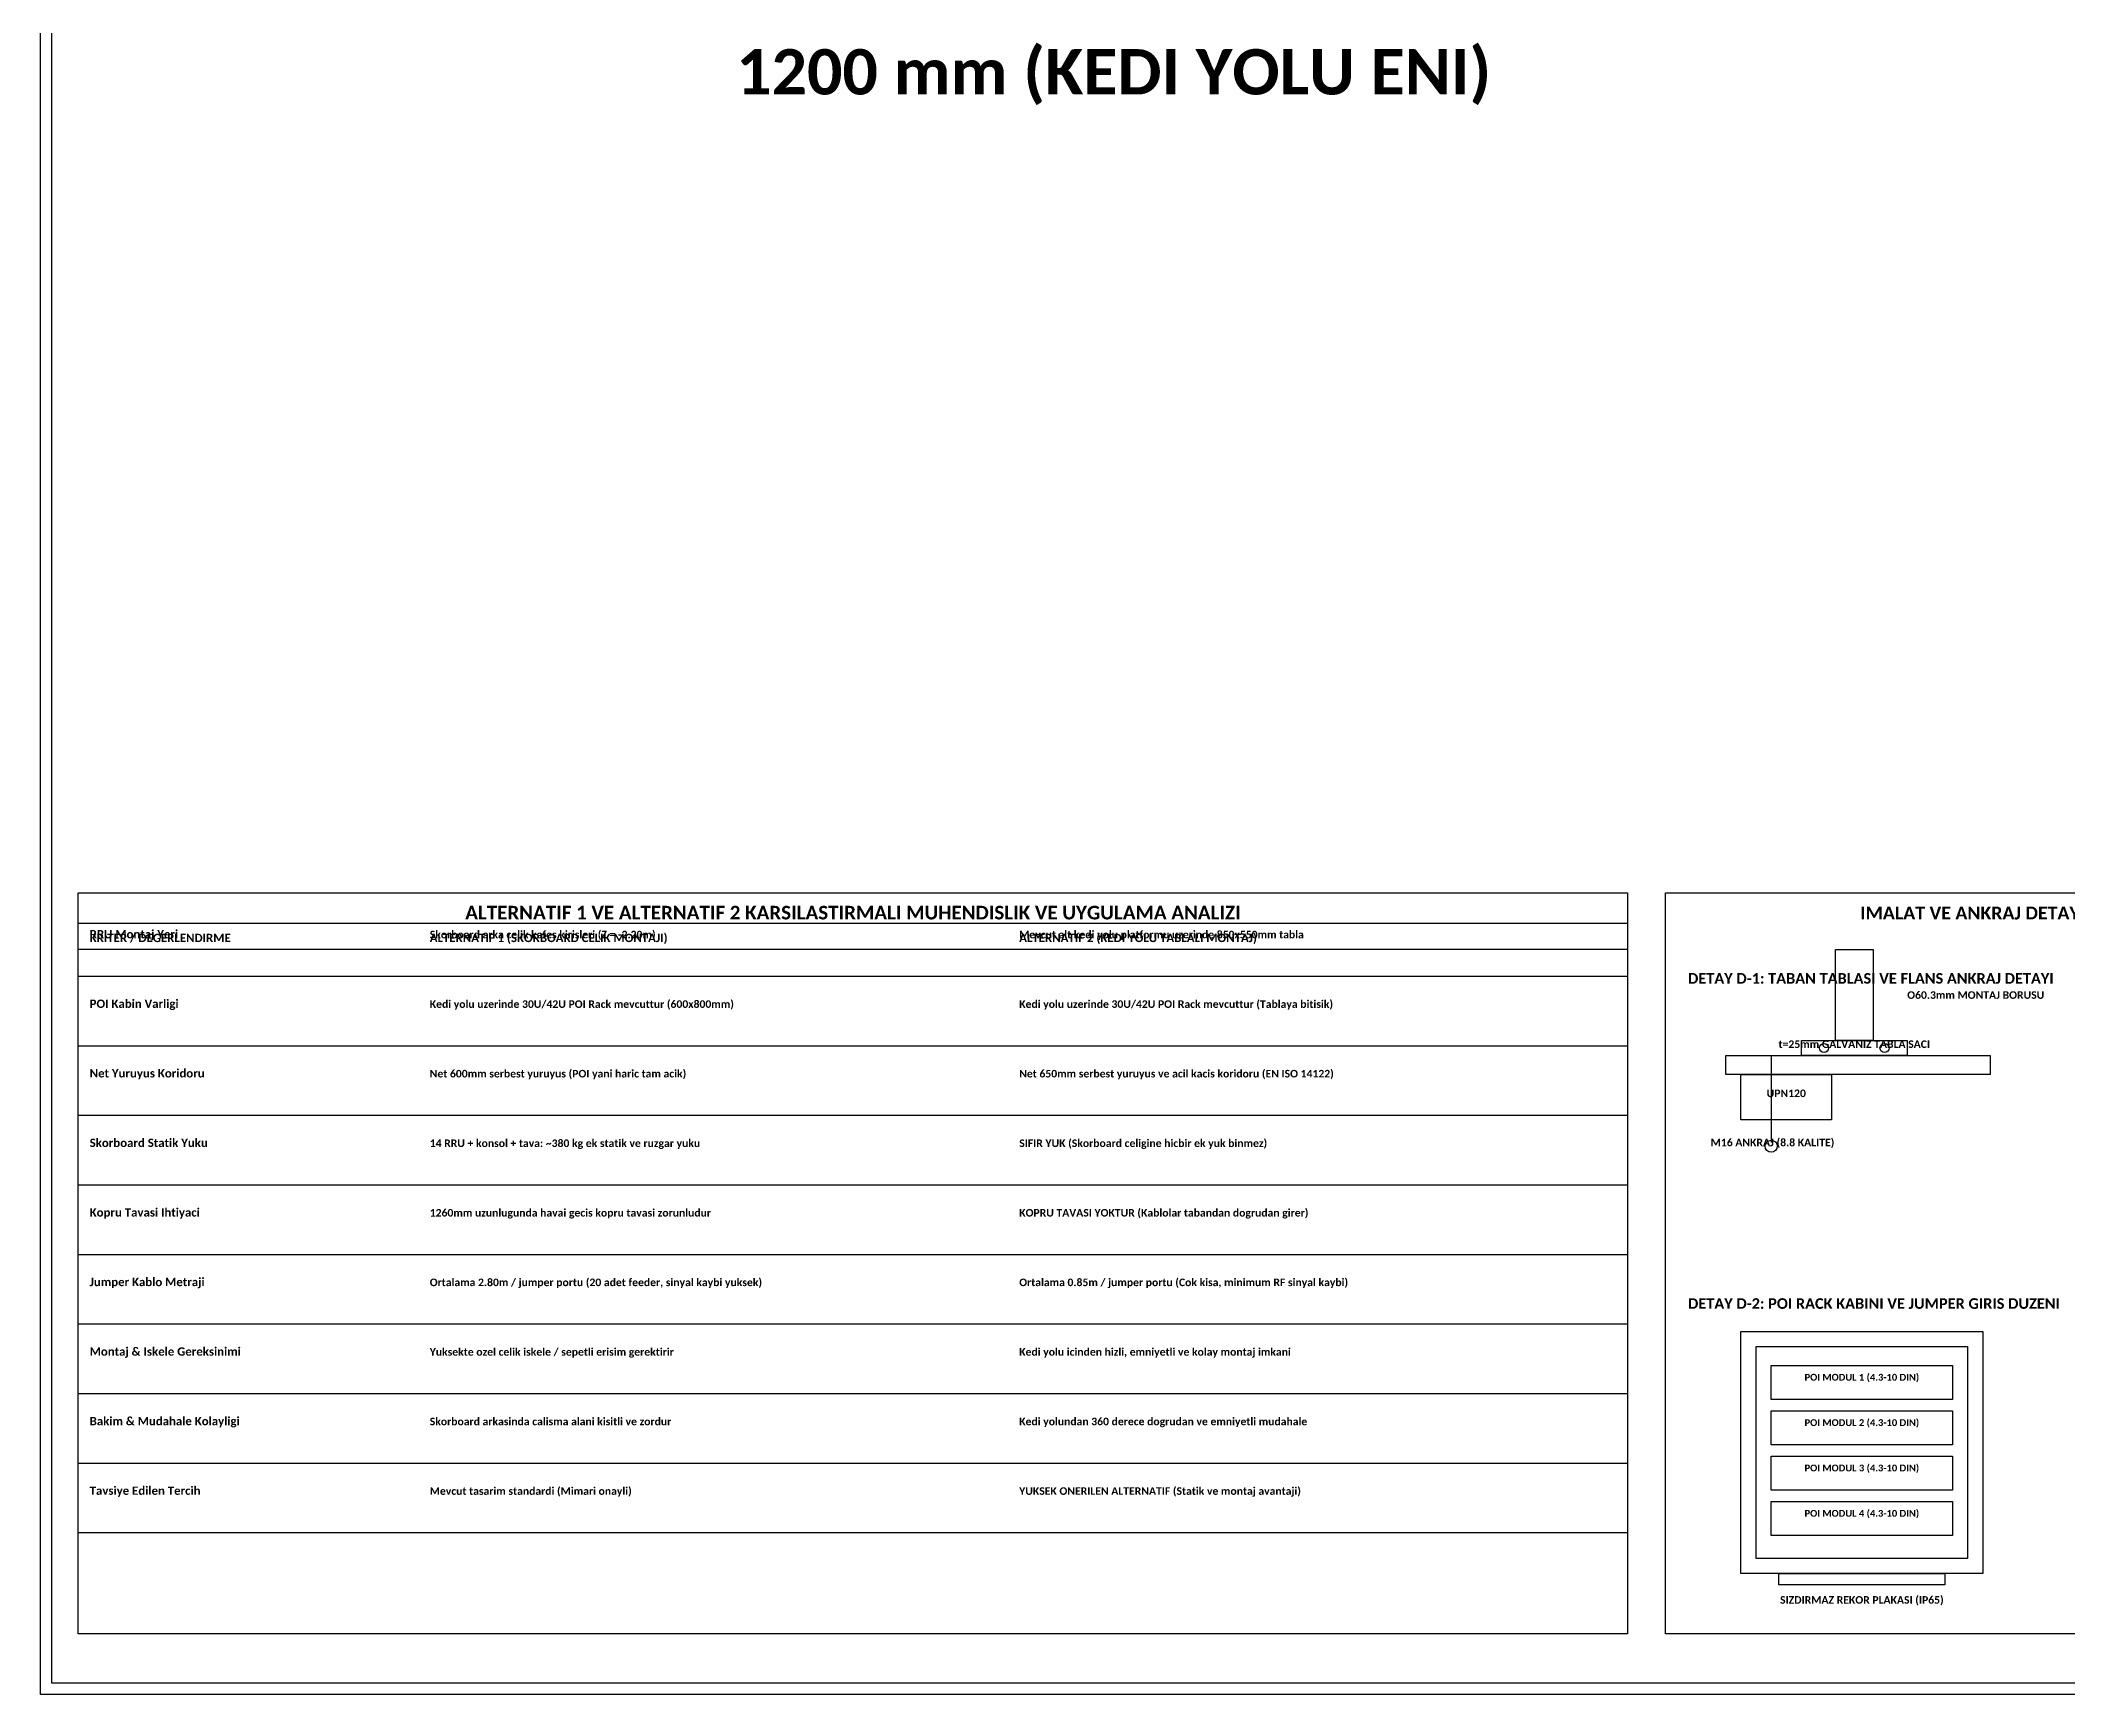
# Model space of a CAD drawing. Header units: metres. Extents: x -2.74 to 2.69, y -1.1 to 3.22.
# Drawn here: x -2.6 to 0.082, y -1.1 to 1.087 of the extents above; entities that cross this region are included whole.
import ezdxf
from ezdxf.enums import TextEntityAlignment as Align

# ---------------------------------------------------------------- set-up
doc = ezdxf.new("R2010")
doc.units = ezdxf.units.M
for name, color, linetype in [('BLOK_OZEL_PLATFORM', 140, 'CONTINUOUS'), ('CELIK_KIRIS_KOLON', 9, 'CONTINUOUS'), ('EKP_POI_MODULLERI', 40, 'CONTINUOUS'), ('EKP_POI_TASIYICI_SASE', 30, 'CONTINUOUS'), ('KABLO_TAVALARI', 6, 'CONTINUOUS'), ('METIN_BILGI', 7, 'CONTINUOUS'), ('MONTAJ_BORULARI', 2, 'CONTINUOUS'), ('OLCULER', 1, 'CONTINUOUS')]:
    doc.layers.add(name, color=color, linetype=linetype)
doc.styles.get("Standard").update_dxf_attribs({"font": 'calibrib.ttf'})

msp = doc.modelspace()

# ---------------------------------------------------------------- linework, layer by layer
at = {"layer": 'BLOK_OZEL_PLATFORM'}
msp.add_lwpolyline([(-0.37, -0.28), (-0.37, -0.255), (-0.02, -0.255), (-0.02, -0.28)], close=True, dxfattribs=at)
at = {"layer": 'CELIK_KIRIS_KOLON'}
msp.add_line((-0.31, -0.255), (-0.31, -0.37), dxfattribs=at)
msp.add_lwpolyline([(-0.35, -0.34), (-0.35, -0.28), (-0.23, -0.28), (-0.23, -0.34)], close=True, dxfattribs=at)
msp.add_circle((-0.31, -0.375), 0.008, dxfattribs=at)
at = {"layer": 'EKP_POI_MODULLERI'}
for points in [[(-0.31, -0.71), (-0.31, -0.665), (-0.07, -0.665), (-0.07, -0.71)], [(-0.31, -0.77), (-0.31, -0.725), (-0.07, -0.725), (-0.07, -0.77)], [(-0.31, -0.83), (-0.31, -0.785), (-0.07, -0.785), (-0.07, -0.83)], [(-0.31, -0.89), (-0.31, -0.845), (-0.07, -0.845), (-0.07, -0.89)]]:
    msp.add_lwpolyline(points, close=True, dxfattribs=at)
at = {"layer": 'EKP_POI_TASIYICI_SASE'}
for points in [[(-0.35, -0.94), (-0.35, -0.62), (-0.03, -0.62), (-0.03, -0.94)], [(-0.33, -0.92), (-0.33, -0.64), (-0.05, -0.64), (-0.05, -0.92)]]:
    msp.add_lwpolyline(points, close=True, dxfattribs=at)
at = {"layer": 'KABLO_TAVALARI'}
msp.add_lwpolyline([(-0.3, -0.955), (-0.3, -0.94), (-0.08, -0.94), (-0.08, -0.955)], close=True, dxfattribs=at)
at = {"layer": 'METIN_BILGI'}
for p, q in [((-2.55, -0.15), (-0.5, -0.15)), ((-2.55, -0.242), (-0.5, -0.242)), ((-2.55, -0.334), (-0.5, -0.334)), ((-2.55, -0.426), (-0.5, -0.426)), ((-2.55, -0.518), (-0.5, -0.518)), ((-2.55, -0.61), (-0.5, -0.61)), ((-2.55, -0.702), (-0.5, -0.702)), ((-2.55, -0.794), (-0.5, -0.794)), ((-2.55, -0.886), (-0.5, -0.886))]:
    msp.add_line(p, q, dxfattribs=at)
for points in [[(-2.6, -1.1), (-2.6, 3.2), (2.6, 3.2), (2.6, -1.1)], [(-2.585, -1.085), (-2.585, 3.185), (2.585, 3.185), (2.585, -1.085)], [(-2.55, -1.02), (-2.55, -0.04), (-0.5, -0.04), (-0.5, -1.02)], [(-0.45, -1.02), (-0.45, -0.04), (0.55, -0.04), (0.55, -1.02)], [(-2.55, -0.115), (-2.55, -0.08), (-0.5, -0.08), (-0.5, -0.115)]]:
    msp.add_lwpolyline(points, close=True, dxfattribs=at)
at = {"layer": 'MONTAJ_BORULARI'}
for points in [[(-0.225, -0.235), (-0.225, -0.115), (-0.175, -0.115), (-0.175, -0.235)], [(-0.27, -0.255), (-0.27, -0.235), (-0.13, -0.235), (-0.13, -0.255)]]:
    msp.add_lwpolyline(points, close=True, dxfattribs=at)
for centre in [(-0.24, -0.245), (-0.16, -0.245)]:
    msp.add_circle(centre, 0.006, dxfattribs=at)

# ---------------------------------------------------------------- texts
at = {"layer": 'METIN_BILGI'}
for s, height, p in [('ALTERNATIF 1 VE ALTERNATIF 2 KARSILASTIRMALI MUHENDISLIK VE UYGULAMA ANALIZI', 0.018, (-1.525, -0.075)), ('IMALAT VE ANKRAJ DETAYLARI (OLCEK 1:10)', 0.017, (0.05, -0.075)), ('t=25mm GALVANIZ TABLA SACI', 0.01, (-0.2, -0.245)), ('UPN120', 0.01, (-0.29, -0.31)), ('POI MODUL 1 (4.3-10 DIN)', 0.009, (-0.19, -0.685)), ('POI MODUL 2 (4.3-10 DIN)', 0.009, (-0.19, -0.745)), ('POI MODUL 3 (4.3-10 DIN)', 0.009, (-0.19, -0.805)), ('POI MODUL 4 (4.3-10 DIN)', 0.009, (-0.19, -0.865)), ('SIZDIRMAZ REKOR PLAKASI (IP65)', 0.01, (-0.19, -0.98))]:
    msp.add_text(s, height=height, dxfattribs=at).set_placement(p, align=Align.CENTER)
for s, height, p in [('KRITER / DEGERLENDIRME', 0.011, (-2.535, -0.105)), ('RRU Montaj Yeri', 0.011, (-2.535, -0.1)), ('ALTERNATIF 1 (SKORBOARD CELIK MONTAJI)', 0.011, (-2.085, -0.105)), ('Skorboard arka celik kafes kirisleri (Z = -2.20m)', 0.01, (-2.085, -0.1)), ('ALTERNATIF 2 (KEDI YOLU TABLALI MONTAJ)', 0.011, (-1.305, -0.105)), ('Mevcut alt kedi yolu platformu uzerinde 850x550mm tabla', 0.01, (-1.305, -0.1)), ('DETAY D-1: TABAN TABLASI VE FLANS ANKRAJ DETAYI', 0.014, (-0.42, -0.16)), ('POI Kabin Varligi', 0.011, (-2.535, -0.192)), ('Kedi yolu uzerinde 30U/42U POI Rack mevcuttur (600x800mm)', 0.01, (-2.085, -0.192)), ('Kedi yolu uzerinde 30U/42U POI Rack mevcuttur (Tablaya bitisik)', 0.01, (-1.305, -0.192)), ('O60.3mm MONTAJ BORUSU', 0.01, (-0.13, -0.18)), ('Net Yuruyus Koridoru', 0.011, (-2.535, -0.284)), ('Net 600mm serbest yuruyus (POI yani haric tam acik)', 0.01, (-2.085, -0.284)), ('Net 650mm serbest yuruyus ve acil kacis koridoru (EN ISO 14122)', 0.01, (-1.305, -0.284)), ('Skorboard Statik Yuku', 0.011, (-2.535, -0.376)), ('14 RRU + konsol + tava: ~380 kg ek statik ve ruzgar yuku', 0.01, (-2.085, -0.376)), ('SIFIR YUK (Skorboard celigine hicbir ek yuk binmez)', 0.01, (-1.305, -0.376)), ('M16 ANKRAJ (8.8 KALITE)', 0.01, (-0.39, -0.375)), ('Kopru Tavasi Ihtiyaci', 0.011, (-2.535, -0.468)), ('1260mm uzunlugunda havai gecis kopru tavasi zorunludur', 0.01, (-2.085, -0.468)), ('KOPRU TAVASI YOKTUR (Kablolar tabandan dogrudan girer)', 0.01, (-1.305, -0.468)), ('Jumper Kablo Metraji', 0.011, (-2.535, -0.56)), ('Ortalama 2.80m / jumper portu (20 adet feeder, sinyal kaybi yuksek)', 0.01, (-2.085, -0.56)), ('Ortalama 0.85m / jumper portu (Cok kisa, minimum RF sinyal kaybi)', 0.01, (-1.305, -0.56)), ('DETAY D-2: POI RACK KABINI VE JUMPER GIRIS DUZENI', 0.014, (-0.42, -0.59)), ('Montaj & Iskele Gereksinimi', 0.011, (-2.535, -0.652)), ('Yuksekte ozel celik iskele / sepetli erisim gerektirir', 0.01, (-2.085, -0.652)), ('Kedi yolu icinden hizli, emniyetli ve kolay montaj imkani', 0.01, (-1.305, -0.652)), ('Bakim & Mudahale Kolayligi', 0.011, (-2.535, -0.744)), ('Skorboard arkasinda calisma alani kisitli ve zordur', 0.01, (-2.085, -0.744)), ('Kedi yolundan 360 derece dogrudan ve emniyetli mudahale', 0.01, (-1.305, -0.744)), ('Tavsiye Edilen Tercih', 0.011, (-2.535, -0.836)), ('Mevcut tasarim standardi (Mimari onayli)', 0.01, (-2.085, -0.836)), ('YUKSEK ONERILEN ALTERNATIF (Statik ve montaj avantaji)', 0.01, (-1.305, -0.836))]:
    msp.add_text(s, height=height, dxfattribs=at).set_placement(p)
at = {"layer": 'OLCULER'}
msp.add_text('1200 mm (KEDI YOLU ENI)', height=0.06, dxfattribs=at).set_placement((-1.18, 1.046), align=Align.MIDDLE_CENTER)

doc.saveas('drawing.dxf')
